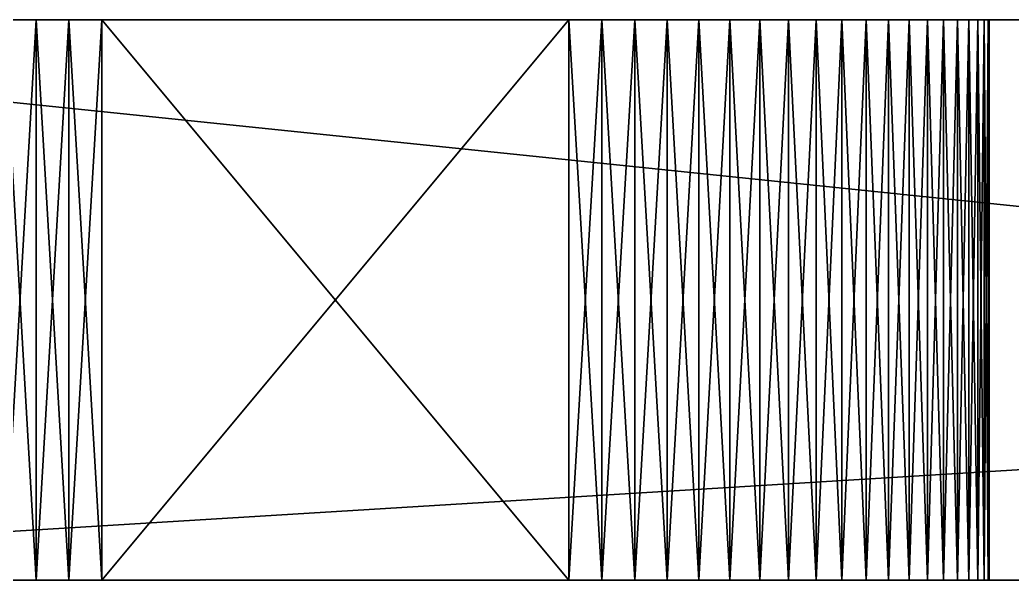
# Model space of a CAD drawing. Extents: x -23571 to -21677, y -4615 to -3990.
# Drawn here: x -23560.34 to -23549.71, y -4527.38 to -4521.38 of the extents above; entities that cross this region are included whole.
import ezdxf

# ---------------------------------------------------------------- set-up
doc = ezdxf.new("R2010")
doc.units = 0
doc.header["$MEASUREMENT"] = 0
doc.layers.add('ARCHITEKTURA_OBECN_', color=7, linetype='CONTINUOUS')

# ---------------------------------------------------------------- blocks, each defined once
blk = doc.blocks.new('*X35')
at = {"layer": 'ARCHITEKTURA_OBECN_', "color": 0, "linetype": 'Continuous'}
mesh = blk.add_polyface(dxfattribs=at)
corners = [(-23470.959, -4521.381, -254.484), (-23494.106, -4521.381, -238.97), (-23493.755, -4521.381, -238.928), (-23493.408, -4521.381, -238.859), (-23493.068, -4521.381, -238.763), (-23492.737, -4521.381, -238.641), (-23492.416, -4521.381, -238.493), (-23492.108, -4521.381, -238.321), (-23491.814, -4521.381, -238.124), (-23491.536, -4521.381, -237.906), (-23491.277, -4521.381, -237.666), (-23491.037, -4521.381, -237.406), (-23490.818, -4521.381, -237.129), (-23490.622, -4521.381, -236.835), (-23490.449, -4521.381, -236.527), (-23490.301, -4521.381, -236.206), (-23490.179, -4521.381, -235.874), (-23490.083, -4521.381, -235.534), (-23490.014, -4521.381, -235.188), (-23470.959, -4521.381, -216.484), (-23489.973, -4521.381, -234.837), (-23489.959, -4521.381, -234.484), (-23489.973, -4521.381, -234.131), (-23490.014, -4521.381, -233.78), (-23490.083, -4521.381, -233.433), (-23490.179, -4521.381, -233.093), (-23490.301, -4521.381, -232.762), (-23490.449, -4521.381, -232.441), (-23490.622, -4521.381, -232.132), (-23490.818, -4521.381, -231.839), (-23491.037, -4521.381, -231.561), (-23491.277, -4521.381, -231.302), (-23491.536, -4521.381, -231.062), (-23491.814, -4521.381, -230.843), (-23492.108, -4521.381, -230.647), (-23510.959, -4521.381, -216.484), (-23492.416, -4521.381, -230.474), (-23492.737, -4521.381, -230.326), (-23493.068, -4521.381, -230.204), (-23493.408, -4521.381, -230.108), (-23493.755, -4521.381, -230.039), (-23494.106, -4521.381, -229.998), (-23494.459, -4521.381, -229.984), (-23499.459, -4521.381, -229.984), (-23499.812, -4521.381, -229.998), (-23500.163, -4521.381, -230.039), (-23500.509, -4521.381, -230.108), (-23500.849, -4521.381, -230.204), (-23501.181, -4521.381, -230.326), (-23501.502, -4521.381, -230.474), (-23568.959, -4521.381, -214.484), (-23510.959, -4521.381, -214.484), (-23501.81, -4521.381, -230.647), (-23502.104, -4521.381, -230.843), (-23502.381, -4521.381, -231.062), (-23502.641, -4521.381, -231.302), (-23502.881, -4521.381, -231.561), (-23503.099, -4521.381, -231.839), (-23503.296, -4521.381, -232.132), (-23503.468, -4521.381, -232.441), (-23503.616, -4521.381, -232.762), (-23569.426, -4521.381, -214.539), (-23569.272, -4521.381, -214.508), (-23569.116, -4521.381, -214.49), (-23503.739, -4521.381, -233.093), (-23570.959, -4521.381, -216.484), (-23570.953, -4521.381, -216.327), (-23570.934, -4521.381, -216.171), (-23570.904, -4521.381, -216.017), (-23570.861, -4521.381, -215.866), (-23570.807, -4521.381, -215.718), (-23570.741, -4521.381, -215.576), (-23570.664, -4521.381, -215.439), (-23570.577, -4521.381, -215.308), (-23570.48, -4521.381, -215.185), (-23570.373, -4521.381, -215.07), (-23570.258, -4521.381, -214.963), (-23570.134, -4521.381, -214.866), (-23570.004, -4521.381, -214.778), (-23569.867, -4521.381, -214.702), (-23569.724, -4521.381, -214.636), (-23569.577, -4521.381, -214.582), (-23503.835, -4521.381, -233.433), (-23503.903, -4521.381, -233.78), (-23568.959, -4521.381, -254.484), (-23569.116, -4521.381, -254.478), (-23569.272, -4521.381, -254.459), (-23569.426, -4521.381, -254.428), (-23569.577, -4521.381, -254.386), (-23569.724, -4521.381, -254.331), (-23569.867, -4521.381, -254.266), (-23570.004, -4521.381, -254.189), (-23570.134, -4521.381, -254.102), (-23570.258, -4521.381, -254.005), (-23570.373, -4521.381, -253.898), (-23570.48, -4521.381, -253.783), (-23570.577, -4521.381, -253.659), (-23570.664, -4521.381, -253.529), (-23570.741, -4521.381, -253.392), (-23570.807, -4521.381, -253.249), (-23570.861, -4521.381, -253.102), (-23570.904, -4521.381, -252.951), (-23570.934, -4521.381, -252.797), (-23570.953, -4521.381, -252.641), (-23570.959, -4521.381, -252.484), (-23503.945, -4521.381, -234.131), (-23550.449, -4521.381, -232.441), (-23550.622, -4521.381, -232.132), (-23550.818, -4521.381, -231.839), (-23551.037, -4521.381, -231.561), (-23551.277, -4521.381, -231.302), (-23551.536, -4521.381, -231.062), (-23551.814, -4521.381, -230.843), (-23552.108, -4521.381, -230.647), (-23552.416, -4521.381, -230.474), (-23552.737, -4521.381, -230.326), (-23553.068, -4521.381, -230.204), (-23553.408, -4521.381, -230.108), (-23553.755, -4521.381, -230.039), (-23554.106, -4521.381, -229.998), (-23554.459, -4521.381, -229.984), (-23559.459, -4521.381, -229.984), (-23559.812, -4521.381, -229.998), (-23560.163, -4521.381, -230.039), (-23560.509, -4521.381, -230.108), (-23560.849, -4521.381, -230.204), (-23561.181, -4521.381, -230.326), (-23561.502, -4521.381, -230.474), (-23561.81, -4521.381, -230.647), (-23562.104, -4521.381, -230.843), (-23562.381, -4521.381, -231.062), (-23562.641, -4521.381, -231.302), (-23562.881, -4521.381, -231.561), (-23563.099, -4521.381, -231.839), (-23563.296, -4521.381, -232.132), (-23563.468, -4521.381, -232.441), (-23563.616, -4521.381, -232.762), (-23563.739, -4521.381, -233.093), (-23563.835, -4521.381, -233.433), (-23563.903, -4521.381, -233.78), (-23563.945, -4521.381, -234.131), (-23563.959, -4521.381, -234.484), (-23563.945, -4521.381, -234.837), (-23563.903, -4521.381, -235.188), (-23563.835, -4521.381, -235.534), (-23563.739, -4521.381, -235.874), (-23563.616, -4521.381, -236.206), (-23563.468, -4521.381, -236.527), (-23563.296, -4521.381, -236.835), (-23563.099, -4521.381, -237.129), (-23562.881, -4521.381, -237.406), (-23562.641, -4521.381, -237.666), (-23562.381, -4521.381, -237.906), (-23562.104, -4521.381, -238.124), (-23561.81, -4521.381, -238.321), (-23561.502, -4521.381, -238.493), (-23561.181, -4521.381, -238.641), (-23560.849, -4521.381, -238.763), (-23560.509, -4521.381, -238.859), (-23560.163, -4521.381, -238.928), (-23559.812, -4521.381, -238.97), (-23559.459, -4521.381, -238.984), (-23554.459, -4521.381, -238.984), (-23554.106, -4521.381, -238.97), (-23503.959, -4521.381, -234.484), (-23550.301, -4521.381, -236.206), (-23550.179, -4521.381, -235.874), (-23550.083, -4521.381, -235.534), (-23550.014, -4521.381, -235.188), (-23549.973, -4521.381, -234.837), (-23549.959, -4521.381, -234.484), (-23549.973, -4521.381, -234.131), (-23550.014, -4521.381, -233.78), (-23550.083, -4521.381, -233.433), (-23550.179, -4521.381, -233.093), (-23550.301, -4521.381, -232.762), (-23503.945, -4521.381, -234.837), (-23553.755, -4521.381, -238.928), (-23553.408, -4521.381, -238.859), (-23553.068, -4521.381, -238.763), (-23552.737, -4521.381, -238.641), (-23552.416, -4521.381, -238.493), (-23552.108, -4521.381, -238.321), (-23551.814, -4521.381, -238.124), (-23551.536, -4521.381, -237.906), (-23551.277, -4521.381, -237.666), (-23551.037, -4521.381, -237.406), (-23550.818, -4521.381, -237.129), (-23550.622, -4521.381, -236.835), (-23550.449, -4521.381, -236.527), (-23503.903, -4521.381, -235.188), (-23503.835, -4521.381, -235.534), (-23503.739, -4521.381, -235.874), (-23503.616, -4521.381, -236.206), (-23503.468, -4521.381, -236.527), (-23503.296, -4521.381, -236.835), (-23503.099, -4521.381, -237.129), (-23502.881, -4521.381, -237.406), (-23502.641, -4521.381, -237.666), (-23502.381, -4521.381, -237.906), (-23502.104, -4521.381, -238.124), (-23501.81, -4521.381, -238.321), (-23501.502, -4521.381, -238.493), (-23501.181, -4521.381, -238.641), (-23500.849, -4521.381, -238.763), (-23500.509, -4521.381, -238.859), (-23500.163, -4521.381, -238.928), (-23499.812, -4521.381, -238.97), (-23499.459, -4521.381, -238.984), (-23494.459, -4521.381, -238.984)]
mesh.append_faces([[corners[k] for k in face] for face in [(35, 49, 50), (50, 60, 61), (61, 64, 65), (113, 65, 83), (155, 84, 104), (192, 84, 163)]], dxfattribs={"vtx0": -1, "vtx1": -1, "vtx2": -1, "color": 0})
mesh.append_faces([[corners[k] for k in face] for face in [(0, 1, 2), (18, 19, 0), (34, 35, 19), (105, 106, 107), (141, 104, 65), (164, 165, 166), (170, 105, 164), (176, 163, 177), (165, 164, 176), (203, 0, 84)]], dxfattribs={"vtx0": -1, "vtx2": -1, "color": 0})
mesh.append_faces([[corners[k] for k in face] for face in [(2, 3, 0), (3, 4, 0), (4, 5, 0), (5, 6, 0), (6, 7, 0), (7, 8, 0), (8, 9, 0), (9, 10, 0), (10, 11, 0), (11, 12, 0), (12, 13, 0), (13, 14, 0), (14, 15, 0), (15, 16, 0), (16, 17, 0), (17, 18, 0), (18, 20, 19), (20, 21, 19), (21, 22, 19), (22, 23, 19), (23, 24, 19), (24, 25, 19), (25, 26, 19), (26, 27, 19), (27, 28, 19), (28, 29, 19), (29, 30, 19), (30, 31, 19), (31, 32, 19), (32, 33, 19), (33, 34, 19), (34, 36, 35), (36, 37, 35), (37, 38, 35), (38, 39, 35), (39, 40, 35), (40, 41, 35), (41, 42, 35), (42, 43, 35), (43, 44, 35), (44, 45, 35), (45, 46, 35), (46, 47, 35), (47, 48, 35), (48, 49, 35), (49, 52, 50), (52, 53, 50), (53, 54, 50), (54, 55, 50), (55, 56, 50), (56, 57, 50), (57, 58, 50), (58, 59, 50), (59, 60, 50), (60, 64, 61), (63, 50, 61), (67, 68, 65), (68, 69, 65), (69, 70, 65), (70, 71, 65), (71, 72, 65), (72, 73, 65), (73, 74, 65), (74, 75, 65), (75, 76, 65), (76, 77, 65), (77, 78, 65), (78, 79, 65), (79, 80, 65), (80, 81, 65), (64, 82, 65), (81, 61, 65), (82, 83, 65), (86, 87, 84), (87, 88, 84), (88, 89, 84), (89, 90, 84), (90, 91, 84), (91, 92, 84), (92, 93, 84), (93, 94, 84), (94, 95, 84), (95, 96, 84), (96, 97, 84), (97, 98, 84), (98, 99, 84), (99, 100, 84), (100, 101, 84), (101, 102, 84), (102, 103, 84), (103, 104, 84), (83, 105, 107), (107, 108, 83), (108, 109, 83), (109, 110, 83), (110, 111, 83), (111, 112, 83), (112, 113, 83), (113, 114, 65), (114, 115, 65), (115, 116, 65), (116, 117, 65), (117, 118, 65), (118, 119, 65), (119, 120, 65), (120, 121, 65), (121, 122, 65), (122, 123, 65), (123, 124, 65), (124, 125, 65), (125, 126, 65), (126, 127, 65), (127, 128, 65), (128, 129, 65), (129, 130, 65), (130, 131, 65), (131, 132, 65), (132, 133, 65), (133, 134, 65), (134, 135, 65), (135, 136, 65), (136, 137, 65), (137, 138, 65), (138, 139, 65), (139, 140, 65), (140, 141, 65), (141, 142, 104), (142, 143, 104), (143, 144, 104), (144, 145, 104), (145, 146, 104), (146, 147, 104), (147, 148, 104), (148, 149, 104), (149, 150, 104), (150, 151, 104), (151, 152, 104), (152, 153, 104), (153, 154, 104), (154, 155, 104), (155, 156, 84), (156, 157, 84), (157, 158, 84), (158, 159, 84), (159, 160, 84), (160, 161, 84), (161, 162, 84), (162, 163, 84), (166, 167, 164), (167, 168, 164), (168, 169, 164), (169, 170, 164), (170, 171, 105), (171, 172, 105), (172, 173, 105), (173, 174, 105), (174, 175, 105), (175, 106, 105), (177, 178, 176), (178, 179, 176), (179, 180, 176), (180, 181, 176), (181, 182, 176), (182, 183, 176), (183, 184, 176), (184, 185, 176), (185, 186, 176), (186, 187, 176), (187, 188, 176), (188, 189, 176), (189, 165, 176), (176, 190, 163), (190, 191, 163), (191, 192, 163), (192, 193, 84), (193, 194, 84), (194, 195, 84), (195, 196, 84), (196, 197, 84), (197, 198, 84), (198, 199, 84), (199, 200, 84), (200, 201, 84), (201, 202, 84), (202, 203, 84), (203, 204, 0), (204, 205, 0), (205, 206, 0), (206, 207, 0), (207, 208, 0), (208, 209, 0), (209, 1, 0)]], dxfattribs={"vtx1": -1, "vtx2": -1, "color": 0})
mesh.append_faces([[corners[k] for k in face] for face in [(50, 51, 35)]], dxfattribs={"vtx2": -1, "color": 0})
mesh = blk.add_polyface(dxfattribs=at)
corners = [(-23510.959, -4527.381, -214.484), (-23510.959, -4521.381, -214.484), (-23568.959, -4521.381, -214.484), (-23568.959, -4527.381, -214.484)]
mesh.append_faces([[corners[k] for k in face] for face in [(3, 0, 2)]], dxfattribs={"vtx1": -1, "color": 0})
mesh.append_faces([[corners[k] for k in face] for face in [(0, 1, 2)]], dxfattribs={"vtx2": -1, "color": 0})
mesh = blk.add_polyface(dxfattribs=at)
corners = [(-23568.959, -4527.381, -254.484), (-23568.959, -4521.381, -254.484), (-23470.959, -4521.381, -254.484), (-23470.959, -4527.381, -254.484)]
mesh.append_faces([[corners[k] for k in face] for face in [(3, 0, 2)]], dxfattribs={"vtx1": -1, "color": 0})
mesh.append_faces([[corners[k] for k in face] for face in [(0, 1, 2)]], dxfattribs={"vtx2": -1, "color": 0})
mesh = blk.add_polyface(dxfattribs=at)
corners = [(-23560.163, -4521.381, -238.928), (-23560.509, -4521.381, -238.859), (-23560.509, -4527.381, -238.859), (-23560.163, -4527.381, -238.928)]
mesh.append_faces([[corners[k] for k in face] for face in [(3, 0, 2)]], dxfattribs={"vtx1": -1, "color": 0})
mesh.append_faces([[corners[k] for k in face] for face in [(0, 1, 2)]], dxfattribs={"vtx2": -1, "color": 0})
mesh = blk.add_polyface(dxfattribs=at)
corners = [(-23560.509, -4521.381, -230.108), (-23560.163, -4521.381, -230.039), (-23560.163, -4527.381, -230.039), (-23560.509, -4527.381, -230.108)]
mesh.append_faces([[corners[k] for k in face] for face in [(3, 0, 2)]], dxfattribs={"vtx1": -1, "color": 0})
mesh.append_faces([[corners[k] for k in face] for face in [(0, 1, 2)]], dxfattribs={"vtx2": -1, "color": 0})
mesh = blk.add_polyface(dxfattribs=at)
corners = [(-23559.812, -4521.381, -238.97), (-23560.163, -4521.381, -238.928), (-23560.163, -4527.381, -238.928), (-23559.812, -4527.381, -238.97)]
mesh.append_faces([[corners[k] for k in face] for face in [(3, 0, 2)]], dxfattribs={"vtx1": -1, "color": 0})
mesh.append_faces([[corners[k] for k in face] for face in [(0, 1, 2)]], dxfattribs={"vtx2": -1, "color": 0})
mesh = blk.add_polyface(dxfattribs=at)
corners = [(-23560.163, -4521.381, -230.039), (-23559.812, -4521.381, -229.998), (-23559.812, -4527.381, -229.998), (-23560.163, -4527.381, -230.039)]
mesh.append_faces([[corners[k] for k in face] for face in [(3, 0, 2)]], dxfattribs={"vtx1": -1, "color": 0})
mesh.append_faces([[corners[k] for k in face] for face in [(0, 1, 2)]], dxfattribs={"vtx2": -1, "color": 0})
mesh = blk.add_polyface(dxfattribs=at)
corners = [(-23559.459, -4521.381, -238.984), (-23559.812, -4521.381, -238.97), (-23559.812, -4527.381, -238.97), (-23559.459, -4527.381, -238.984)]
mesh.append_faces([[corners[k] for k in face] for face in [(3, 0, 2)]], dxfattribs={"vtx1": -1, "color": 0})
mesh.append_faces([[corners[k] for k in face] for face in [(0, 1, 2)]], dxfattribs={"vtx2": -1, "color": 0})
mesh = blk.add_polyface(dxfattribs=at)
corners = [(-23559.812, -4521.381, -229.998), (-23559.459, -4521.381, -229.984), (-23559.459, -4527.381, -229.984), (-23559.812, -4527.381, -229.998)]
mesh.append_faces([[corners[k] for k in face] for face in [(3, 0, 2)]], dxfattribs={"vtx1": -1, "color": 0})
mesh.append_faces([[corners[k] for k in face] for face in [(0, 1, 2)]], dxfattribs={"vtx2": -1, "color": 0})
mesh = blk.add_polyface(dxfattribs=at)
corners = [(-23559.459, -4521.381, -229.984), (-23554.459, -4521.381, -229.984), (-23554.459, -4527.381, -229.984), (-23559.459, -4527.381, -229.984)]
mesh.append_faces([[corners[k] for k in face] for face in [(3, 0, 2)]], dxfattribs={"vtx1": -1, "color": 0})
mesh.append_faces([[corners[k] for k in face] for face in [(0, 1, 2)]], dxfattribs={"vtx2": -1, "color": 0})
mesh = blk.add_polyface(dxfattribs=at)
corners = [(-23554.459, -4521.381, -238.984), (-23559.459, -4521.381, -238.984), (-23559.459, -4527.381, -238.984), (-23554.459, -4527.381, -238.984)]
mesh.append_faces([[corners[k] for k in face] for face in [(3, 0, 2)]], dxfattribs={"vtx1": -1, "color": 0})
mesh.append_faces([[corners[k] for k in face] for face in [(0, 1, 2)]], dxfattribs={"vtx2": -1, "color": 0})
mesh = blk.add_polyface(dxfattribs=at)
corners = [(-23554.459, -4521.381, -229.984), (-23554.106, -4521.381, -229.998), (-23554.106, -4527.381, -229.998), (-23554.459, -4527.381, -229.984)]
mesh.append_faces([[corners[k] for k in face] for face in [(3, 0, 2)]], dxfattribs={"vtx1": -1, "color": 0})
mesh.append_faces([[corners[k] for k in face] for face in [(0, 1, 2)]], dxfattribs={"vtx2": -1, "color": 0})
mesh = blk.add_polyface(dxfattribs=at)
corners = [(-23554.106, -4521.381, -238.97), (-23554.459, -4521.381, -238.984), (-23554.459, -4527.381, -238.984), (-23554.106, -4527.381, -238.97)]
mesh.append_faces([[corners[k] for k in face] for face in [(3, 0, 2)]], dxfattribs={"vtx1": -1, "color": 0})
mesh.append_faces([[corners[k] for k in face] for face in [(0, 1, 2)]], dxfattribs={"vtx2": -1, "color": 0})
mesh = blk.add_polyface(dxfattribs=at)
corners = [(-23554.106, -4521.381, -229.998), (-23553.755, -4521.381, -230.039), (-23553.755, -4527.381, -230.039), (-23554.106, -4527.381, -229.998)]
mesh.append_faces([[corners[k] for k in face] for face in [(3, 0, 2)]], dxfattribs={"vtx1": -1, "color": 0})
mesh.append_faces([[corners[k] for k in face] for face in [(0, 1, 2)]], dxfattribs={"vtx2": -1, "color": 0})
mesh = blk.add_polyface(dxfattribs=at)
corners = [(-23553.755, -4521.381, -238.928), (-23554.106, -4521.381, -238.97), (-23554.106, -4527.381, -238.97), (-23553.755, -4527.381, -238.928)]
mesh.append_faces([[corners[k] for k in face] for face in [(3, 0, 2)]], dxfattribs={"vtx1": -1, "color": 0})
mesh.append_faces([[corners[k] for k in face] for face in [(0, 1, 2)]], dxfattribs={"vtx2": -1, "color": 0})
mesh = blk.add_polyface(dxfattribs=at)
corners = [(-23553.755, -4521.381, -230.039), (-23553.408, -4521.381, -230.108), (-23553.408, -4527.381, -230.108), (-23553.755, -4527.381, -230.039)]
mesh.append_faces([[corners[k] for k in face] for face in [(3, 0, 2)]], dxfattribs={"vtx1": -1, "color": 0})
mesh.append_faces([[corners[k] for k in face] for face in [(0, 1, 2)]], dxfattribs={"vtx2": -1, "color": 0})
mesh = blk.add_polyface(dxfattribs=at)
corners = [(-23553.408, -4521.381, -238.859), (-23553.755, -4521.381, -238.928), (-23553.755, -4527.381, -238.928), (-23553.408, -4527.381, -238.859)]
mesh.append_faces([[corners[k] for k in face] for face in [(3, 0, 2)]], dxfattribs={"vtx1": -1, "color": 0})
mesh.append_faces([[corners[k] for k in face] for face in [(0, 1, 2)]], dxfattribs={"vtx2": -1, "color": 0})
mesh = blk.add_polyface(dxfattribs=at)
corners = [(-23553.408, -4521.381, -230.108), (-23553.068, -4521.381, -230.204), (-23553.068, -4527.381, -230.204), (-23553.408, -4527.381, -230.108)]
mesh.append_faces([[corners[k] for k in face] for face in [(3, 0, 2)]], dxfattribs={"vtx1": -1, "color": 0})
mesh.append_faces([[corners[k] for k in face] for face in [(0, 1, 2)]], dxfattribs={"vtx2": -1, "color": 0})
mesh = blk.add_polyface(dxfattribs=at)
corners = [(-23553.068, -4521.381, -238.763), (-23553.408, -4521.381, -238.859), (-23553.408, -4527.381, -238.859), (-23553.068, -4527.381, -238.763)]
mesh.append_faces([[corners[k] for k in face] for face in [(3, 0, 2)]], dxfattribs={"vtx1": -1, "color": 0})
mesh.append_faces([[corners[k] for k in face] for face in [(0, 1, 2)]], dxfattribs={"vtx2": -1, "color": 0})
mesh = blk.add_polyface(dxfattribs=at)
corners = [(-23553.068, -4521.381, -230.204), (-23552.737, -4521.381, -230.326), (-23552.737, -4527.381, -230.326), (-23553.068, -4527.381, -230.204)]
mesh.append_faces([[corners[k] for k in face] for face in [(3, 0, 2)]], dxfattribs={"vtx1": -1, "color": 0})
mesh.append_faces([[corners[k] for k in face] for face in [(0, 1, 2)]], dxfattribs={"vtx2": -1, "color": 0})
mesh = blk.add_polyface(dxfattribs=at)
corners = [(-23552.737, -4521.381, -238.641), (-23553.068, -4521.381, -238.763), (-23553.068, -4527.381, -238.763), (-23552.737, -4527.381, -238.641)]
mesh.append_faces([[corners[k] for k in face] for face in [(3, 0, 2)]], dxfattribs={"vtx1": -1, "color": 0})
mesh.append_faces([[corners[k] for k in face] for face in [(0, 1, 2)]], dxfattribs={"vtx2": -1, "color": 0})
mesh = blk.add_polyface(dxfattribs=at)
corners = [(-23552.737, -4521.381, -230.326), (-23552.416, -4521.381, -230.474), (-23552.416, -4527.381, -230.474), (-23552.737, -4527.381, -230.326)]
mesh.append_faces([[corners[k] for k in face] for face in [(3, 0, 2)]], dxfattribs={"vtx1": -1, "color": 0})
mesh.append_faces([[corners[k] for k in face] for face in [(0, 1, 2)]], dxfattribs={"vtx2": -1, "color": 0})
mesh = blk.add_polyface(dxfattribs=at)
corners = [(-23552.416, -4521.381, -238.493), (-23552.737, -4521.381, -238.641), (-23552.737, -4527.381, -238.641), (-23552.416, -4527.381, -238.493)]
mesh.append_faces([[corners[k] for k in face] for face in [(3, 0, 2)]], dxfattribs={"vtx1": -1, "color": 0})
mesh.append_faces([[corners[k] for k in face] for face in [(0, 1, 2)]], dxfattribs={"vtx2": -1, "color": 0})
mesh = blk.add_polyface(dxfattribs=at)
corners = [(-23552.416, -4521.381, -230.474), (-23552.108, -4521.381, -230.647), (-23552.108, -4527.381, -230.647), (-23552.416, -4527.381, -230.474)]
mesh.append_faces([[corners[k] for k in face] for face in [(3, 0, 2)]], dxfattribs={"vtx1": -1, "color": 0})
mesh.append_faces([[corners[k] for k in face] for face in [(0, 1, 2)]], dxfattribs={"vtx2": -1, "color": 0})
mesh = blk.add_polyface(dxfattribs=at)
corners = [(-23552.108, -4521.381, -238.321), (-23552.416, -4521.381, -238.493), (-23552.416, -4527.381, -238.493), (-23552.108, -4527.381, -238.321)]
mesh.append_faces([[corners[k] for k in face] for face in [(3, 0, 2)]], dxfattribs={"vtx1": -1, "color": 0})
mesh.append_faces([[corners[k] for k in face] for face in [(0, 1, 2)]], dxfattribs={"vtx2": -1, "color": 0})
mesh = blk.add_polyface(dxfattribs=at)
corners = [(-23552.108, -4521.381, -230.647), (-23551.814, -4521.381, -230.843), (-23551.814, -4527.381, -230.843), (-23552.108, -4527.381, -230.647)]
mesh.append_faces([[corners[k] for k in face] for face in [(3, 0, 2)]], dxfattribs={"vtx1": -1, "color": 0})
mesh.append_faces([[corners[k] for k in face] for face in [(0, 1, 2)]], dxfattribs={"vtx2": -1, "color": 0})
mesh = blk.add_polyface(dxfattribs=at)
corners = [(-23551.814, -4521.381, -238.124), (-23552.108, -4521.381, -238.321), (-23552.108, -4527.381, -238.321), (-23551.814, -4527.381, -238.124)]
mesh.append_faces([[corners[k] for k in face] for face in [(3, 0, 2)]], dxfattribs={"vtx1": -1, "color": 0})
mesh.append_faces([[corners[k] for k in face] for face in [(0, 1, 2)]], dxfattribs={"vtx2": -1, "color": 0})
mesh = blk.add_polyface(dxfattribs=at)
corners = [(-23551.814, -4521.381, -230.843), (-23551.536, -4521.381, -231.062), (-23551.536, -4527.381, -231.062), (-23551.814, -4527.381, -230.843)]
mesh.append_faces([[corners[k] for k in face] for face in [(3, 0, 2)]], dxfattribs={"vtx1": -1, "color": 0})
mesh.append_faces([[corners[k] for k in face] for face in [(0, 1, 2)]], dxfattribs={"vtx2": -1, "color": 0})
mesh = blk.add_polyface(dxfattribs=at)
corners = [(-23551.536, -4521.381, -237.906), (-23551.814, -4521.381, -238.124), (-23551.814, -4527.381, -238.124), (-23551.536, -4527.381, -237.906)]
mesh.append_faces([[corners[k] for k in face] for face in [(3, 0, 2)]], dxfattribs={"vtx1": -1, "color": 0})
mesh.append_faces([[corners[k] for k in face] for face in [(0, 1, 2)]], dxfattribs={"vtx2": -1, "color": 0})
mesh = blk.add_polyface(dxfattribs=at)
corners = [(-23551.536, -4521.381, -231.062), (-23551.277, -4521.381, -231.302), (-23551.277, -4527.381, -231.302), (-23551.536, -4527.381, -231.062)]
mesh.append_faces([[corners[k] for k in face] for face in [(3, 0, 2)]], dxfattribs={"vtx1": -1, "color": 0})
mesh.append_faces([[corners[k] for k in face] for face in [(0, 1, 2)]], dxfattribs={"vtx2": -1, "color": 0})
mesh = blk.add_polyface(dxfattribs=at)
corners = [(-23551.277, -4521.381, -237.666), (-23551.536, -4521.381, -237.906), (-23551.536, -4527.381, -237.906), (-23551.277, -4527.381, -237.666)]
mesh.append_faces([[corners[k] for k in face] for face in [(3, 0, 2)]], dxfattribs={"vtx1": -1, "color": 0})
mesh.append_faces([[corners[k] for k in face] for face in [(0, 1, 2)]], dxfattribs={"vtx2": -1, "color": 0})
mesh = blk.add_polyface(dxfattribs=at)
corners = [(-23551.277, -4521.381, -231.302), (-23551.037, -4521.381, -231.561), (-23551.037, -4527.381, -231.561), (-23551.277, -4527.381, -231.302)]
mesh.append_faces([[corners[k] for k in face] for face in [(3, 0, 2)]], dxfattribs={"vtx1": -1, "color": 0})
mesh.append_faces([[corners[k] for k in face] for face in [(0, 1, 2)]], dxfattribs={"vtx2": -1, "color": 0})
mesh = blk.add_polyface(dxfattribs=at)
corners = [(-23551.037, -4521.381, -237.406), (-23551.277, -4521.381, -237.666), (-23551.277, -4527.381, -237.666), (-23551.037, -4527.381, -237.406)]
mesh.append_faces([[corners[k] for k in face] for face in [(3, 0, 2)]], dxfattribs={"vtx1": -1, "color": 0})
mesh.append_faces([[corners[k] for k in face] for face in [(0, 1, 2)]], dxfattribs={"vtx2": -1, "color": 0})
mesh = blk.add_polyface(dxfattribs=at)
corners = [(-23551.037, -4521.381, -231.561), (-23550.818, -4521.381, -231.839), (-23550.818, -4527.381, -231.839), (-23551.037, -4527.381, -231.561)]
mesh.append_faces([[corners[k] for k in face] for face in [(3, 0, 2)]], dxfattribs={"vtx1": -1, "color": 0})
mesh.append_faces([[corners[k] for k in face] for face in [(0, 1, 2)]], dxfattribs={"vtx2": -1, "color": 0})
mesh = blk.add_polyface(dxfattribs=at)
corners = [(-23550.818, -4521.381, -237.129), (-23551.037, -4521.381, -237.406), (-23551.037, -4527.381, -237.406), (-23550.818, -4527.381, -237.129)]
mesh.append_faces([[corners[k] for k in face] for face in [(3, 0, 2)]], dxfattribs={"vtx1": -1, "color": 0})
mesh.append_faces([[corners[k] for k in face] for face in [(0, 1, 2)]], dxfattribs={"vtx2": -1, "color": 0})
mesh = blk.add_polyface(dxfattribs=at)
corners = [(-23550.818, -4521.381, -231.839), (-23550.622, -4521.381, -232.132), (-23550.622, -4527.381, -232.132), (-23550.818, -4527.381, -231.839)]
mesh.append_faces([[corners[k] for k in face] for face in [(3, 0, 2)]], dxfattribs={"vtx1": -1, "color": 0})
mesh.append_faces([[corners[k] for k in face] for face in [(0, 1, 2)]], dxfattribs={"vtx2": -1, "color": 0})
mesh = blk.add_polyface(dxfattribs=at)
corners = [(-23550.622, -4521.381, -236.835), (-23550.818, -4521.381, -237.129), (-23550.818, -4527.381, -237.129), (-23550.622, -4527.381, -236.835)]
mesh.append_faces([[corners[k] for k in face] for face in [(3, 0, 2)]], dxfattribs={"vtx1": -1, "color": 0})
mesh.append_faces([[corners[k] for k in face] for face in [(0, 1, 2)]], dxfattribs={"vtx2": -1, "color": 0})
mesh = blk.add_polyface(dxfattribs=at)
corners = [(-23550.622, -4521.381, -232.132), (-23550.449, -4521.381, -232.441), (-23550.449, -4527.381, -232.441), (-23550.622, -4527.381, -232.132)]
mesh.append_faces([[corners[k] for k in face] for face in [(3, 0, 2)]], dxfattribs={"vtx1": -1, "color": 0})
mesh.append_faces([[corners[k] for k in face] for face in [(0, 1, 2)]], dxfattribs={"vtx2": -1, "color": 0})
mesh = blk.add_polyface(dxfattribs=at)
corners = [(-23550.449, -4521.381, -236.527), (-23550.622, -4521.381, -236.835), (-23550.622, -4527.381, -236.835), (-23550.449, -4527.381, -236.527)]
mesh.append_faces([[corners[k] for k in face] for face in [(3, 0, 2)]], dxfattribs={"vtx1": -1, "color": 0})
mesh.append_faces([[corners[k] for k in face] for face in [(0, 1, 2)]], dxfattribs={"vtx2": -1, "color": 0})
mesh = blk.add_polyface(dxfattribs=at)
corners = [(-23550.449, -4521.381, -232.441), (-23550.301, -4521.381, -232.762), (-23550.301, -4527.381, -232.762), (-23550.449, -4527.381, -232.441)]
mesh.append_faces([[corners[k] for k in face] for face in [(3, 0, 2)]], dxfattribs={"vtx1": -1, "color": 0})
mesh.append_faces([[corners[k] for k in face] for face in [(0, 1, 2)]], dxfattribs={"vtx2": -1, "color": 0})
mesh = blk.add_polyface(dxfattribs=at)
corners = [(-23550.301, -4521.381, -236.206), (-23550.449, -4521.381, -236.527), (-23550.449, -4527.381, -236.527), (-23550.301, -4527.381, -236.206)]
mesh.append_faces([[corners[k] for k in face] for face in [(3, 0, 2)]], dxfattribs={"vtx1": -1, "color": 0})
mesh.append_faces([[corners[k] for k in face] for face in [(0, 1, 2)]], dxfattribs={"vtx2": -1, "color": 0})
mesh = blk.add_polyface(dxfattribs=at)
corners = [(-23550.301, -4521.381, -232.762), (-23550.179, -4521.381, -233.093), (-23550.179, -4527.381, -233.093), (-23550.301, -4527.381, -232.762)]
mesh.append_faces([[corners[k] for k in face] for face in [(3, 0, 2)]], dxfattribs={"vtx1": -1, "color": 0})
mesh.append_faces([[corners[k] for k in face] for face in [(0, 1, 2)]], dxfattribs={"vtx2": -1, "color": 0})
mesh = blk.add_polyface(dxfattribs=at)
corners = [(-23550.179, -4521.381, -235.874), (-23550.301, -4521.381, -236.206), (-23550.301, -4527.381, -236.206), (-23550.179, -4527.381, -235.874)]
mesh.append_faces([[corners[k] for k in face] for face in [(3, 0, 2)]], dxfattribs={"vtx1": -1, "color": 0})
mesh.append_faces([[corners[k] for k in face] for face in [(0, 1, 2)]], dxfattribs={"vtx2": -1, "color": 0})
mesh = blk.add_polyface(dxfattribs=at)
corners = [(-23550.179, -4521.381, -233.093), (-23550.083, -4521.381, -233.433), (-23550.083, -4527.381, -233.433), (-23550.179, -4527.381, -233.093)]
mesh.append_faces([[corners[k] for k in face] for face in [(3, 0, 2)]], dxfattribs={"vtx1": -1, "color": 0})
mesh.append_faces([[corners[k] for k in face] for face in [(0, 1, 2)]], dxfattribs={"vtx2": -1, "color": 0})
mesh = blk.add_polyface(dxfattribs=at)
corners = [(-23550.083, -4521.381, -235.534), (-23550.179, -4521.381, -235.874), (-23550.179, -4527.381, -235.874), (-23550.083, -4527.381, -235.534)]
mesh.append_faces([[corners[k] for k in face] for face in [(3, 0, 2)]], dxfattribs={"vtx1": -1, "color": 0})
mesh.append_faces([[corners[k] for k in face] for face in [(0, 1, 2)]], dxfattribs={"vtx2": -1, "color": 0})
mesh = blk.add_polyface(dxfattribs=at)
corners = [(-23550.083, -4521.381, -233.433), (-23550.014, -4521.381, -233.78), (-23550.014, -4527.381, -233.78), (-23550.083, -4527.381, -233.433)]
mesh.append_faces([[corners[k] for k in face] for face in [(3, 0, 2)]], dxfattribs={"vtx1": -1, "color": 0})
mesh.append_faces([[corners[k] for k in face] for face in [(0, 1, 2)]], dxfattribs={"vtx2": -1, "color": 0})
mesh = blk.add_polyface(dxfattribs=at)
corners = [(-23550.014, -4521.381, -235.188), (-23550.083, -4521.381, -235.534), (-23550.083, -4527.381, -235.534), (-23550.014, -4527.381, -235.188)]
mesh.append_faces([[corners[k] for k in face] for face in [(3, 0, 2)]], dxfattribs={"vtx1": -1, "color": 0})
mesh.append_faces([[corners[k] for k in face] for face in [(0, 1, 2)]], dxfattribs={"vtx2": -1, "color": 0})
mesh = blk.add_polyface(dxfattribs=at)
corners = [(-23550.014, -4521.381, -233.78), (-23549.973, -4521.381, -234.131), (-23549.973, -4527.381, -234.131), (-23550.014, -4527.381, -233.78)]
mesh.append_faces([[corners[k] for k in face] for face in [(3, 0, 2)]], dxfattribs={"vtx1": -1, "color": 0})
mesh.append_faces([[corners[k] for k in face] for face in [(0, 1, 2)]], dxfattribs={"vtx2": -1, "color": 0})
mesh = blk.add_polyface(dxfattribs=at)
corners = [(-23549.973, -4521.381, -234.837), (-23550.014, -4521.381, -235.188), (-23550.014, -4527.381, -235.188), (-23549.973, -4527.381, -234.837)]
mesh.append_faces([[corners[k] for k in face] for face in [(3, 0, 2)]], dxfattribs={"vtx1": -1, "color": 0})
mesh.append_faces([[corners[k] for k in face] for face in [(0, 1, 2)]], dxfattribs={"vtx2": -1, "color": 0})
mesh = blk.add_polyface(dxfattribs=at)
corners = [(-23549.973, -4521.381, -234.131), (-23549.959, -4521.381, -234.484), (-23549.959, -4527.381, -234.484), (-23549.973, -4527.381, -234.131)]
mesh.append_faces([[corners[k] for k in face] for face in [(3, 0, 2)]], dxfattribs={"vtx1": -1, "color": 0})
mesh.append_faces([[corners[k] for k in face] for face in [(0, 1, 2)]], dxfattribs={"vtx2": -1, "color": 0})
mesh = blk.add_polyface(dxfattribs=at)
corners = [(-23549.959, -4521.381, -234.484), (-23549.973, -4521.381, -234.837), (-23549.973, -4527.381, -234.837), (-23549.959, -4527.381, -234.484)]
mesh.append_faces([[corners[k] for k in face] for face in [(3, 0, 2)]], dxfattribs={"vtx1": -1, "color": 0})
mesh.append_faces([[corners[k] for k in face] for face in [(0, 1, 2)]], dxfattribs={"vtx2": -1, "color": 0})
mesh = blk.add_polyface(dxfattribs=at)
corners = [(-23568.959, -4527.381, -214.484), (-23569.116, -4527.381, -214.49), (-23569.272, -4527.381, -214.508), (-23569.426, -4527.381, -214.539), (-23569.577, -4527.381, -214.582), (-23569.724, -4527.381, -214.636), (-23569.867, -4527.381, -214.702), (-23570.004, -4527.381, -214.778), (-23570.134, -4527.381, -214.866), (-23570.258, -4527.381, -214.963), (-23570.373, -4527.381, -215.07), (-23570.48, -4527.381, -215.185), (-23570.577, -4527.381, -215.308), (-23570.664, -4527.381, -215.439), (-23570.741, -4527.381, -215.576), (-23570.807, -4527.381, -215.718), (-23570.861, -4527.381, -215.866), (-23570.904, -4527.381, -216.017), (-23570.934, -4527.381, -216.171), (-23570.953, -4527.381, -216.327), (-23570.959, -4527.381, -216.484), (-23570.959, -4527.381, -252.484), (-23570.953, -4527.381, -252.641), (-23570.934, -4527.381, -252.797), (-23570.904, -4527.381, -252.951), (-23570.861, -4527.381, -253.102), (-23570.807, -4527.381, -253.249), (-23570.741, -4527.381, -253.392), (-23570.664, -4527.381, -253.529), (-23570.577, -4527.381, -253.659), (-23570.48, -4527.381, -253.783), (-23570.373, -4527.381, -253.898), (-23570.258, -4527.381, -254.005), (-23570.134, -4527.381, -254.102), (-23570.004, -4527.381, -254.189), (-23569.867, -4527.381, -254.266), (-23569.724, -4527.381, -254.331), (-23569.577, -4527.381, -254.386), (-23569.426, -4527.381, -254.428), (-23569.272, -4527.381, -254.459), (-23569.116, -4527.381, -254.478), (-23470.959, -4527.381, -254.484), (-23500.163, -4527.381, -238.928), (-23500.509, -4527.381, -238.859), (-23500.849, -4527.381, -238.763), (-23501.181, -4527.381, -238.641), (-23501.502, -4527.381, -238.493), (-23568.959, -4527.381, -254.484), (-23501.81, -4527.381, -238.321), (-23502.104, -4527.381, -238.124), (-23502.381, -4527.381, -237.906), (-23502.641, -4527.381, -237.666), (-23502.881, -4527.381, -237.406), (-23503.099, -4527.381, -237.129), (-23503.296, -4527.381, -236.835), (-23503.468, -4527.381, -236.527), (-23503.616, -4527.381, -236.206), (-23503.739, -4527.381, -235.874), (-23503.835, -4527.381, -235.534), (-23510.959, -4527.381, -216.484), (-23503.903, -4527.381, -235.188), (-23503.945, -4527.381, -234.837), (-23503.959, -4527.381, -234.484), (-23503.945, -4527.381, -234.131), (-23503.903, -4527.381, -233.78), (-23503.835, -4527.381, -233.433), (-23503.739, -4527.381, -233.093), (-23503.616, -4527.381, -232.762), (-23503.468, -4527.381, -232.441), (-23503.296, -4527.381, -232.132), (-23503.099, -4527.381, -231.839), (-23502.881, -4527.381, -231.561), (-23502.641, -4527.381, -231.302), (-23502.381, -4527.381, -231.062), (-23502.104, -4527.381, -230.843), (-23501.81, -4527.381, -230.647), (-23501.502, -4527.381, -230.474), (-23501.181, -4527.381, -230.326), (-23500.849, -4527.381, -230.204), (-23500.509, -4527.381, -230.108), (-23500.163, -4527.381, -230.039), (-23499.812, -4527.381, -229.998), (-23499.459, -4527.381, -229.984), (-23494.459, -4527.381, -229.984), (-23494.106, -4527.381, -229.998), (-23493.755, -4527.381, -230.039), (-23493.408, -4527.381, -230.108), (-23493.068, -4527.381, -230.204), (-23492.737, -4527.381, -230.326), (-23492.416, -4527.381, -230.474), (-23492.108, -4527.381, -230.647), (-23491.814, -4527.381, -230.843), (-23470.959, -4527.381, -216.484), (-23491.536, -4527.381, -231.062), (-23491.277, -4527.381, -231.302), (-23491.037, -4527.381, -231.561), (-23490.818, -4527.381, -231.839), (-23490.622, -4527.381, -232.132), (-23490.449, -4527.381, -232.441), (-23490.301, -4527.381, -232.762), (-23490.179, -4527.381, -233.093), (-23490.083, -4527.381, -233.433), (-23490.014, -4527.381, -233.78), (-23489.973, -4527.381, -234.131), (-23489.959, -4527.381, -234.484), (-23489.973, -4527.381, -234.837), (-23490.014, -4527.381, -235.188), (-23490.083, -4527.381, -235.534), (-23490.179, -4527.381, -235.874), (-23490.301, -4527.381, -236.206), (-23490.449, -4527.381, -236.527), (-23490.622, -4527.381, -236.835), (-23490.818, -4527.381, -237.129), (-23491.037, -4527.381, -237.406), (-23491.277, -4527.381, -237.666), (-23491.536, -4527.381, -237.906), (-23491.814, -4527.381, -238.124), (-23492.108, -4527.381, -238.321), (-23492.416, -4527.381, -238.493), (-23492.737, -4527.381, -238.641), (-23493.068, -4527.381, -238.763), (-23493.408, -4527.381, -238.859), (-23493.755, -4527.381, -238.928), (-23494.106, -4527.381, -238.97), (-23494.459, -4527.381, -238.984), (-23499.459, -4527.381, -238.984), (-23499.812, -4527.381, -238.97), (-23560.163, -4527.381, -238.928), (-23560.509, -4527.381, -238.859), (-23560.849, -4527.381, -238.763), (-23561.181, -4527.381, -238.641), (-23561.502, -4527.381, -238.493), (-23561.81, -4527.381, -238.321), (-23562.104, -4527.381, -238.124), (-23562.381, -4527.381, -237.906), (-23562.641, -4527.381, -237.666), (-23562.881, -4527.381, -237.406), (-23563.099, -4527.381, -237.129), (-23563.296, -4527.381, -236.835), (-23563.468, -4527.381, -236.527), (-23563.616, -4527.381, -236.206), (-23563.739, -4527.381, -235.874), (-23563.835, -4527.381, -235.534), (-23563.903, -4527.381, -235.188), (-23563.945, -4527.381, -234.837), (-23563.959, -4527.381, -234.484), (-23563.945, -4527.381, -234.131), (-23563.903, -4527.381, -233.78), (-23563.835, -4527.381, -233.433), (-23563.739, -4527.381, -233.093), (-23563.616, -4527.381, -232.762), (-23563.468, -4527.381, -232.441), (-23563.296, -4527.381, -232.132), (-23563.099, -4527.381, -231.839), (-23562.881, -4527.381, -231.561), (-23562.641, -4527.381, -231.302), (-23562.381, -4527.381, -231.062), (-23562.104, -4527.381, -230.843), (-23561.81, -4527.381, -230.647), (-23561.502, -4527.381, -230.474), (-23561.181, -4527.381, -230.326), (-23560.849, -4527.381, -230.204), (-23560.509, -4527.381, -230.108), (-23560.163, -4527.381, -230.039), (-23559.812, -4527.381, -229.998), (-23559.459, -4527.381, -229.984), (-23554.459, -4527.381, -229.984), (-23554.106, -4527.381, -229.998), (-23553.755, -4527.381, -230.039), (-23553.408, -4527.381, -230.108), (-23553.068, -4527.381, -230.204), (-23552.737, -4527.381, -230.326), (-23552.416, -4527.381, -230.474), (-23552.108, -4527.381, -230.647), (-23551.814, -4527.381, -230.843), (-23551.536, -4527.381, -231.062), (-23551.277, -4527.381, -231.302), (-23551.037, -4527.381, -231.561), (-23550.818, -4527.381, -231.839), (-23550.622, -4527.381, -232.132), (-23550.449, -4527.381, -232.441), (-23550.301, -4527.381, -232.762), (-23550.179, -4527.381, -233.093), (-23550.083, -4527.381, -233.433), (-23550.014, -4527.381, -233.78), (-23549.973, -4527.381, -234.131), (-23549.959, -4527.381, -234.484), (-23549.973, -4527.381, -234.837), (-23550.014, -4527.381, -235.188), (-23550.083, -4527.381, -235.534), (-23550.179, -4527.381, -235.874), (-23550.301, -4527.381, -236.206), (-23550.449, -4527.381, -236.527), (-23550.622, -4527.381, -236.835), (-23550.818, -4527.381, -237.129), (-23551.037, -4527.381, -237.406), (-23551.277, -4527.381, -237.666), (-23551.536, -4527.381, -237.906), (-23551.814, -4527.381, -238.124), (-23552.108, -4527.381, -238.321), (-23552.416, -4527.381, -238.493), (-23552.737, -4527.381, -238.641), (-23553.068, -4527.381, -238.763), (-23553.408, -4527.381, -238.859), (-23553.755, -4527.381, -238.928), (-23554.106, -4527.381, -238.97), (-23554.459, -4527.381, -238.984), (-23559.459, -4527.381, -238.984), (-23559.812, -4527.381, -238.97), (-23510.959, -4527.381, -214.484)]
mesh.append_faces([[corners[k] for k in face] for face in [(58, 59, 47), (145, 0, 40), (59, 0, 176), (198, 47, 59)]], dxfattribs={"vtx0": -1, "vtx1": -1, "vtx2": -1, "color": 0})
mesh.append_faces([[corners[k] for k in face] for face in [(41, 42, 43), (107, 41, 92), (47, 127, 128), (131, 40, 47)]], dxfattribs={"vtx0": -1, "vtx2": -1, "color": 0})
mesh.append_faces([[corners[k] for k in face] for face in [(2, 3, 0), (3, 4, 0), (4, 5, 0), (5, 6, 0), (6, 7, 0), (7, 8, 0), (8, 9, 0), (9, 10, 0), (10, 11, 0), (11, 12, 0), (12, 13, 0), (13, 14, 0), (14, 15, 0), (15, 16, 0), (16, 17, 0), (17, 18, 0), (18, 19, 0), (19, 20, 0), (20, 21, 0), (21, 22, 0), (22, 23, 0), (23, 24, 0), (24, 25, 0), (25, 26, 0), (26, 27, 0), (27, 28, 0), (28, 29, 0), (29, 30, 0), (30, 31, 0), (31, 32, 0), (32, 33, 0), (33, 34, 0), (34, 35, 0), (35, 36, 0), (36, 37, 0), (37, 38, 0), (38, 39, 0), (39, 40, 0), (43, 44, 41), (44, 45, 41), (45, 46, 41), (47, 41, 46), (46, 48, 47), (48, 49, 47), (49, 50, 47), (50, 51, 47), (51, 52, 47), (52, 53, 47), (53, 54, 47), (54, 55, 47), (55, 56, 47), (56, 57, 47), (57, 58, 47), (58, 60, 59), (60, 61, 59), (61, 62, 59), (62, 63, 59), (63, 64, 59), (64, 65, 59), (65, 66, 59), (66, 67, 59), (67, 68, 59), (68, 69, 59), (69, 70, 59), (70, 71, 59), (71, 72, 59), (72, 73, 59), (73, 74, 59), (74, 75, 59), (75, 76, 59), (76, 77, 59), (77, 78, 59), (78, 79, 59), (79, 80, 59), (80, 81, 59), (81, 82, 59), (82, 83, 59), (83, 84, 59), (84, 85, 59), (85, 86, 59), (86, 87, 59), (87, 88, 59), (88, 89, 59), (89, 90, 59), (90, 91, 59), (92, 59, 91), (91, 93, 92), (93, 94, 92), (94, 95, 92), (95, 96, 92), (96, 97, 92), (97, 98, 92), (98, 99, 92), (99, 100, 92), (100, 101, 92), (101, 102, 92), (102, 103, 92), (103, 104, 92), (104, 105, 92), (105, 106, 92), (106, 107, 92), (107, 108, 41), (108, 109, 41), (109, 110, 41), (110, 111, 41), (111, 112, 41), (112, 113, 41), (113, 114, 41), (114, 115, 41), (115, 116, 41), (116, 117, 41), (117, 118, 41), (118, 119, 41), (119, 120, 41), (120, 121, 41), (121, 122, 41), (122, 123, 41), (123, 124, 41), (124, 125, 41), (125, 126, 41), (126, 42, 41), (128, 129, 47), (129, 130, 47), (130, 131, 47), (131, 132, 40), (132, 133, 40), (133, 134, 40), (134, 135, 40), (135, 136, 40), (136, 137, 40), (137, 138, 40), (138, 139, 40), (139, 140, 40), (140, 141, 40), (141, 142, 40), (142, 143, 40), (143, 144, 40), (144, 145, 40), (145, 146, 0), (146, 147, 0), (147, 148, 0), (148, 149, 0), (149, 150, 0), (150, 151, 0), (151, 152, 0), (152, 153, 0), (153, 154, 0), (154, 155, 0), (155, 156, 0), (156, 157, 0), (157, 158, 0), (158, 159, 0), (159, 160, 0), (160, 161, 0), (161, 162, 0), (162, 163, 0), (163, 164, 0), (164, 165, 0), (165, 166, 0), (166, 167, 0), (167, 168, 0), (168, 169, 0), (169, 170, 0), (170, 171, 0), (171, 172, 0), (172, 173, 0), (173, 174, 0), (174, 175, 0), (175, 176, 0), (176, 177, 59), (177, 178, 59), (178, 179, 59), (179, 180, 59), (180, 181, 59), (181, 182, 59), (182, 183, 59), (183, 184, 59), (184, 185, 59), (185, 186, 59), (186, 187, 59), (187, 188, 59), (188, 189, 59), (189, 190, 59), (190, 191, 59), (191, 192, 59), (192, 193, 59), (193, 194, 59), (194, 195, 59), (195, 196, 59), (196, 197, 59), (197, 198, 59), (198, 199, 47), (199, 200, 47), (200, 201, 47), (201, 202, 47), (202, 203, 47), (203, 204, 47), (204, 205, 47), (205, 206, 47), (206, 207, 47), (207, 208, 47), (208, 127, 47)]], dxfattribs={"vtx1": -1, "vtx2": -1, "color": 0})
mesh.append_faces([[corners[k] for k in face] for face in [(59, 209, 0)]], dxfattribs={"vtx2": -1, "color": 0})

msp = doc.modelspace()

# ---------------------------------------------------------------- block references
at = {"layer": 'ARCHITEKTURA_OBECN_', "color": 0, "linetype": 'Continuous'}
msp.add_blockref('*X35', (0, 0), dxfattribs=at)

doc.saveas('drawing.dxf')
